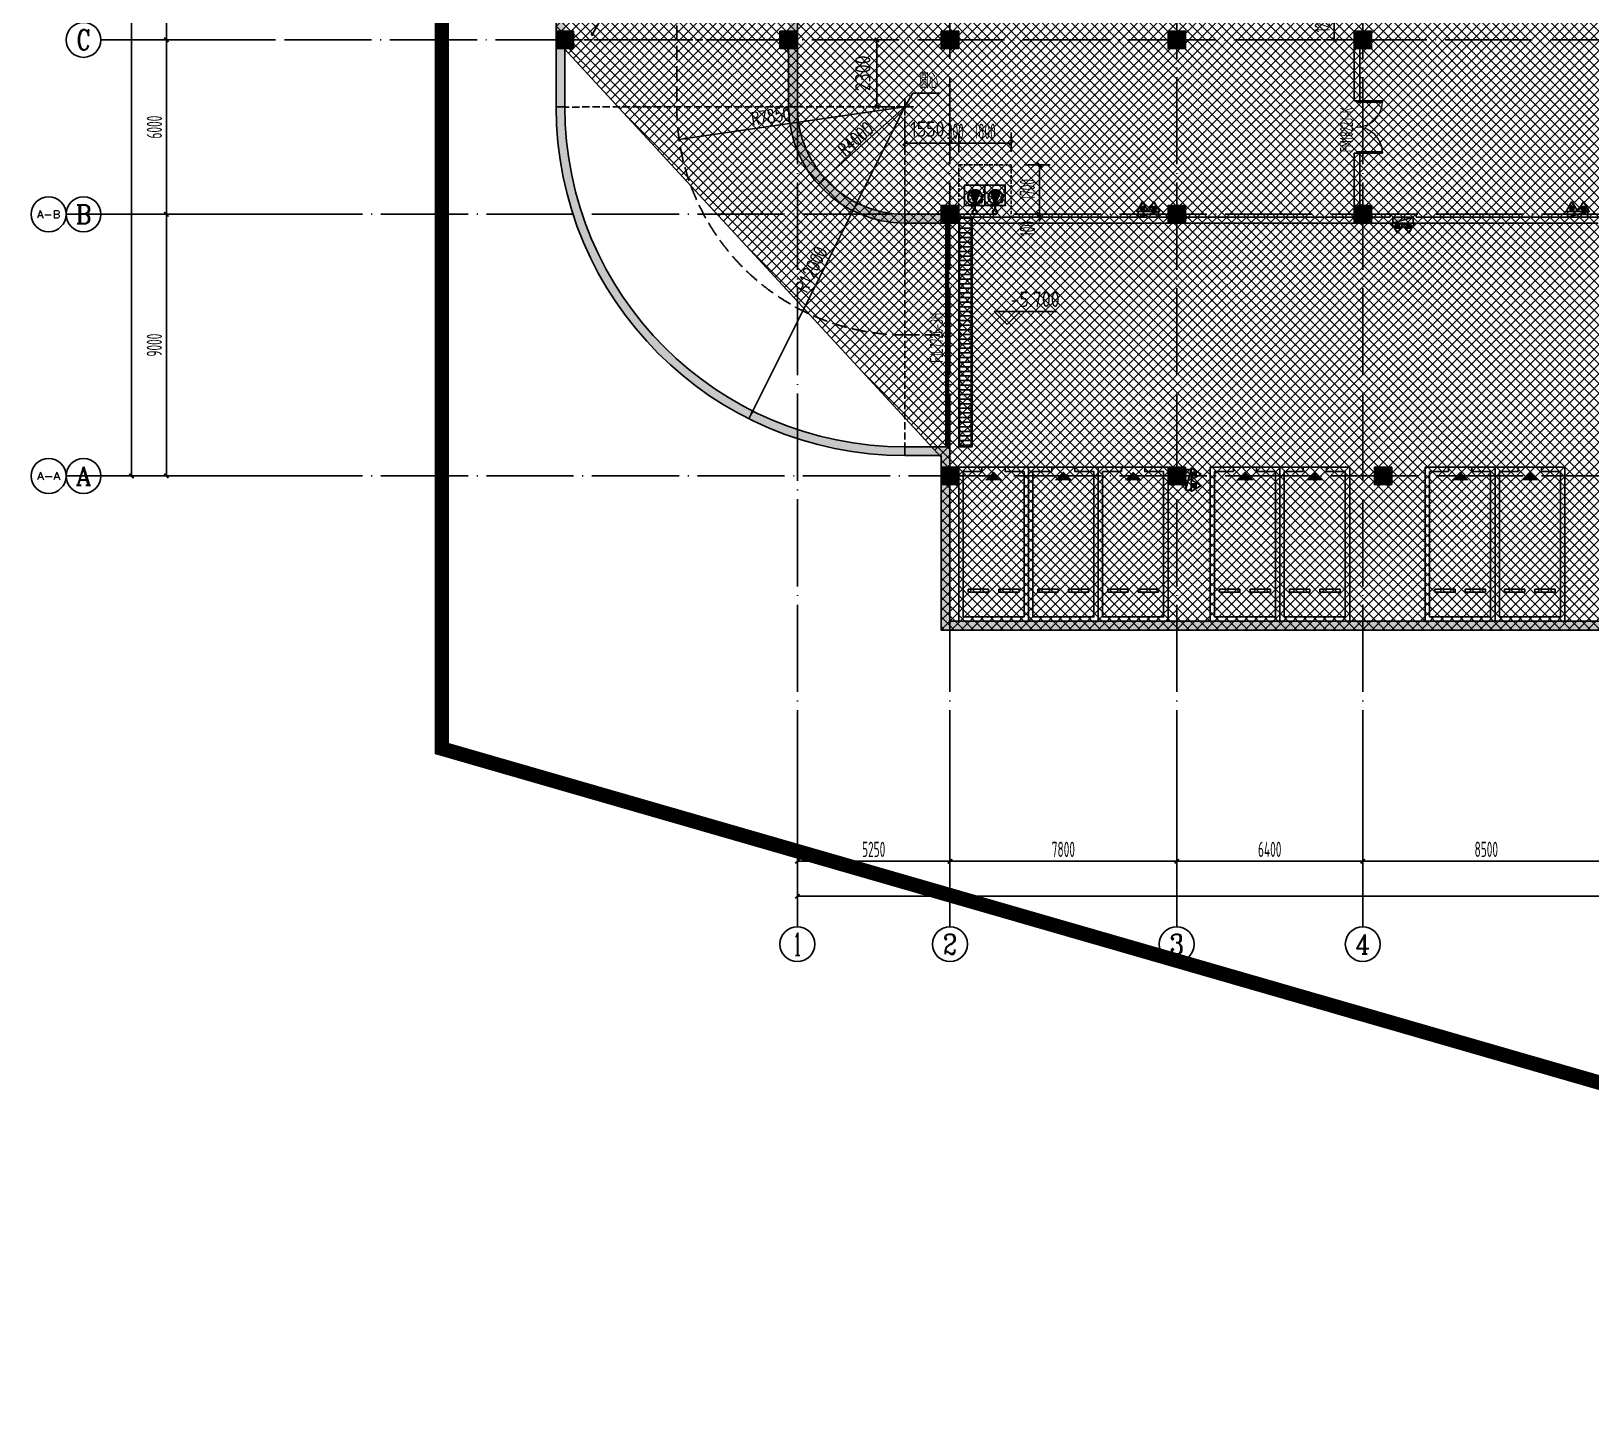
# Model space of a CAD drawing. Extents: x -473190 to 2138458, y -81875 to 2633646.
# Drawn here: x 423429 to 477083, y -80796 to -33508 of the extents above; entities that cross this region are included whole.
import ezdxf
from ezdxf.enums import TextEntityAlignment as Align

# ---------------------------------------------------------------- set-up
doc = ezdxf.new("R2010")
doc.units = 0
doc.header["$LTSCALE"] = 1000
for name, pattern in [('ACAD_ISO05W100', [34, 24, -3, 0.5, -3, 0.5, -3]), ('DASH', [0.35, 0.25, -0.1]), ('DOTE', [2.42, 2, -0.2, 0.02, -0.2]), ('排水', [1.1, 1, -0.1])]:
    doc.linetypes.add(name, pattern=pattern)
for name, color, linetype in [('00-停车位', 67, 'Continuous'), ('03小品', 2, 'Continuous'), ('A-COLUMN', 2, 'Continuous'), ('A-REDLINE', 1, 'ACAD_ISO05W100'), ('A-WALL', 2, 'Continuous'), ('A-WINDOW', 4, 'Continuous'), ('AXIS', 3, 'Continuous'), ('AXIS_TEXT', 7, 'Continuous'), ('DIM_ELEV', 3, 'Continuous'), ('DIM_LEAD', 3, 'Continuous'), ('DOOR_FIRE', 4, 'Continuous'), ('DOOR_FIRE_TEXT', 7, 'Continuous'), ('DOTE', 1, 'DOTE'), ('PROMPT', 1, 'Continuous'), ('PUB_DIM', 3, 'Continuous'), ('PUB_HATCH', 8, 'Continuous'), ('PUB_TEXT', 7, 'Continuous'), ('RF-QT', 30, 'Continuous'), ('W-EQUIP_消火栓', 7, 'Continuous'), ('W-EQUIP_灭火器', 7, 'Continuous'), ('排水', 4, 'Continuous'), ('集水坑', 4, 'Continuous'), ('雨棚投影', 147, 'Continuous')]:
    doc.layers.add(name, color=color, linetype=linetype)
doc.layers.add('GPS-污水', color=2, linetype='排水', lineweight=40)
doc.styles.add('8B2_02', font='tssdeng.shx', dxfattribs={"width": 0.6, "bigfont": 'TSSDCHN.shx'})
doc.styles.add('_TCH_AXIS', font='COMPLEX', dxfattribs={"bigfont": 'GBCBIG'})
doc.styles.add('_TCH_DIM', font='SIMPLEX', dxfattribs={"bigfont": 'GBCBIG'})
doc.styles.add('_TCH_DIM_T3', font='tssdeng.shx', dxfattribs={"width": 0.564706, "bigfont": '@@@tssdchn.shx'})
doc.styles.add('_TCH_WINDOW', font='tssdeng.shx', dxfattribs={"width": 0.8, "height": 3.5, "bigfont": 'tssdchn.shx'})
doc.styles.add('COMPLEX', font='COMPLEX.shx', dxfattribs={"width": 0.65})
doc.styles.get("Standard").update_dxf_attribs({"font": 'gbenor.shx', "bigfont": 'gbcbig.shx'})
doc.styles.add('STANDARD_T3', font='gbenor.shx', dxfattribs={"bigfont": 'gbcbig.shx'})
doc.dimstyles.new('_TCH_ARCH&&150', dxfattribs={"dimtxt": 525, "dimasz": 150, "dimexe": 375, "dimexo": 450, "dimgap": 150, "dimtad": 1, "dimdec": 0, "dimzin": 0, "dimdsep": 46, "dimtxsty": '_TCH_DIM_T3', "dimblk": 'ARCHTICK', "dimcen": 0.09, "dimclrt": 7, "dimazin": 2, "dimtfac": 1, "dimtdec": 0, "dimtix": 1, "dimtmove": 2, "dimatfit": 3, "dimfxl": 0, "dimtolj": 1, "dimtzin": 0, "dimarcsym": 0})
doc.dimstyles.new('STANDARD&&150', dxfattribs={"dimtxt": 525, "dimasz": 150, "dimexe": 375, "dimexo": 450, "dimgap": 225, "dimtad": 1, "dimdec": 0, "dimzin": 0, "dimdsep": 46, "dimtxsty": 'STANDARD_T3', "dimblk": 'ARCHTICK', "dimcen": 0.09, "dimadec": 0, "dimazin": 0, "dimtfac": 1, "dimtdec": 0, "dimtix": 1, "dimtmove": 2, "dimatfit": 3, "dimfxl": 0, "dimtolj": 1, "dimtzin": 0, "dimarcsym": 0})

# ---------------------------------------------------------------- blocks, each defined once
blk = doc.blocks.new('车位2400x5300')
at = {"layer": '00-停车位', "color": 251}
for p, q in [((-875, -1000), (-175, -1000)), ((-875, -1100), (-875, -1000)), ((-175, -1100), (-175, -1000)), ((175, -1000), (875, -1000)), ((175, -1100), (175, -1000)), ((875, -1100), (875, -1000)), ((-875, -1100), (-175, -1100)), ((175, -1100), (875, -1100)), ((400, -5300), (-400, -5300))]:
    blk.add_line(p, q, dxfattribs=at)
blk.add_lwpolyline([(400, -5150), (400, -5300), (1200, -5300), (1200, 0), (-1200, 0), (-1200, -5300), (-400, -5300), (-400, -5150), (-1050, -5150), (-1050, -150), (1050, -150), (1050, -5150), (400, -5150)], dxfattribs=at)
blk.add_lwpolyline([(0, -5150, 0, 600, 0), (0, -4850, 600, 600, 0)], format="xyseb", dxfattribs=at)
blk = doc.blocks.new('坡道')
at = {"layer": '雨棚投影', "linetype": 'DASH', "lineweight": -3, "ltscale": 2}
blk.add_lwpolyline([(-138368, -493850), (-111768, -493850, 0.414214), (-103918, -486000), (-103918, -484450)], format="xyb", dxfattribs=at)
blk = doc.blocks.new('$SB01_1')
h = blk.add_hatch(color=256)
h.dxf.hatch_style = 1
h.paths.add_polyline_path([(-0.38, -0.32), (0.5, 0), (-0.38, 0.32)])
h.paths.add_polyline_path([(0, 0), (0, 0), (0, 0), (0, 0)], flags=24)
h.paths.add_polyline_path([(0, 0), (0, 0), (0, 0), (0, 0)], flags=24)
h.paths.add_polyline_path([(0, 0), (0, 0), (0, 0), (0, 0)], flags=24)
for p, q in [((0.5, 0), (-0.38, 0.32)), ((-0.38, 0.32), (-0.38, -0.32)), ((0.5, 0), (-0.38, -0.32))]:
    blk.add_line(p, q)
blk.add_circle((0, 0), 0.5)
at = {"flags": 1}
for tag in ['UNIT', 'WHAT', 'SPEC']:
    blk.add_attdef(tag, (0, 0), '', height=0.001, dxfattribs=at)
blk = doc.blocks.new('_ArchTick')
at = {"color": 0, "linetype": 'ByBlock', "const_width": 0.4}
blk.add_lwpolyline([(-0.5, -0.5), (0.5, 0.5)], dxfattribs=at)
blk = doc.blocks.new('*D5204')
at = {"layer": 'Defpoints', "color": 0, "transparency": 16777216}
for p in [(30705, -217168), (31584, -217168), (31584, -218418)]:
    blk.add_point(p, dxfattribs=at)
at = {"layer": 'PUB_DIM', "color": 0, "lineweight": -2, "transparency": 16777216}
for p, q in [((31134, -217168), (30330, -217168)), ((30705, -218418), (30705, -217168)), ((31134, -218418), (30330, -218418))]:
    blk.add_line(p, q, dxfattribs=at)
at = {"layer": 'PUB_DIM', "color": 0, "lineweight": -2, "transparency": 16777216, "xscale": 150, "yscale": 150, "zscale": 150}
for p, rotation in [((30705, -217168), 90), ((30705, -218418), 270)]:
    blk.add_blockref('_ArchTick', p, dxfattribs=dict(at, rotation=rotation))
at = {"layer": 'PUB_DIM', "color": 7, "transparency": 16777216, "insert": (30292, -217793), "char_height": 525, "attachment_point": 5, "rotation": 90, "style": '_TCH_DIM_T3'}
blk.add_mtext('\\A1;1250', dxfattribs=at)
blk = doc.blocks.new('*D5283')
at = {"layer": 'Defpoints', "color": 0, "transparency": 16777216}
for p in [(19584, -224418), (19584, -224518), (20560, -224418)]:
    blk.add_point(p, dxfattribs=at)
at = {"layer": 'PUB_DIM', "color": 0, "lineweight": -2, "transparency": 16777216}
for p, q in [((20560, -224418), (20560, -224268)), ((20034, -224418), (20935, -224418)), ((20034, -224518), (20935, -224518)), ((20560, -224518), (20560, -224418)), ((20560, -224518), (20560, -224668))]:
    blk.add_line(p, q, dxfattribs=at)
at = {"layer": 'PUB_DIM', "color": 0, "lineweight": -2, "transparency": 16777216, "xscale": 150, "yscale": 150, "zscale": 150}
for p, rotation in [((20560, -224418), 270), ((20560, -224518), 90)]:
    blk.add_blockref('_ArchTick', p, dxfattribs=dict(at, rotation=rotation))
at = {"layer": 'PUB_DIM', "color": 7, "transparency": 16777216, "insert": (20148, -224911), "char_height": 525, "attachment_point": 5, "rotation": 90, "style": '_TCH_DIM_T3'}
blk.add_mtext('\\A1;100', dxfattribs=at)
blk = doc.blocks.new('*D5284')
at = {"layer": 'Defpoints', "color": 0, "transparency": 16777216}
for p in [(19584, -222718), (20560, -222718), (19584, -224418)]:
    blk.add_point(p, dxfattribs=at)
at = {"layer": 'PUB_DIM', "color": 0, "lineweight": -2, "transparency": 16777216}
for p, q in [((20034, -222718), (20935, -222718)), ((20560, -224418), (20560, -222718)), ((20034, -224418), (20935, -224418))]:
    blk.add_line(p, q, dxfattribs=at)
at = {"layer": 'PUB_DIM', "color": 0, "lineweight": -2, "transparency": 16777216, "xscale": 150, "yscale": 150, "zscale": 150}
for p, rotation in [((20560, -222718), 90), ((20560, -224418), 270)]:
    blk.add_blockref('_ArchTick', p, dxfattribs=dict(at, rotation=rotation))
at = {"layer": 'PUB_DIM', "color": 7, "transparency": 16777216, "insert": (20148, -223568), "char_height": 525, "attachment_point": 5, "rotation": 90, "style": '_TCH_DIM_T3'}
blk.add_mtext('\\A1;1700', dxfattribs=at)
blk = doc.blocks.new('*D5285')
at = {"layer": 'Defpoints', "color": 0, "transparency": 16777216}
for p in [(17784, -221974), (17484, -222718), (17784, -222718)]:
    blk.add_point(p, dxfattribs=at)
at = {"layer": 'PUB_DIM', "color": 0, "lineweight": -2, "transparency": 16777216}
for p, q in [((17484, -221974), (17334, -221974)), ((17484, -222268), (17484, -221599)), ((17484, -221974), (17784, -221974)), ((17784, -222268), (17784, -221599)), ((17784, -221974), (17934, -221974))]:
    blk.add_line(p, q, dxfattribs=at)
at = {"layer": 'PUB_DIM', "color": 0, "lineweight": -2, "transparency": 16777216, "xscale": 150, "yscale": 150, "zscale": 150}
blk.add_blockref('_ArchTick', (17484, -221974), dxfattribs=at)
at = {"layer": 'PUB_DIM', "color": 0, "lineweight": -2, "transparency": 16777216, "xscale": 150, "yscale": 150, "zscale": 150, "rotation": 180}
blk.add_blockref('_ArchTick', (17784, -221974), dxfattribs=at)
at = {"layer": 'PUB_DIM', "color": 7, "transparency": 16777216, "insert": (17666, -221561), "char_height": 525, "attachment_point": 5, "style": '_TCH_DIM_T3'}
blk.add_mtext('\\A1;300', dxfattribs=at)
blk = doc.blocks.new('*D5286')
at = {"layer": 'Defpoints', "color": 0, "transparency": 16777216}
for p in [(19584, -221974), (17784, -222718), (19584, -222718)]:
    blk.add_point(p, dxfattribs=at)
at = {"layer": 'PUB_DIM', "color": 0, "lineweight": -2, "transparency": 16777216}
for p, q in [((17784, -222268), (17784, -221599)), ((17784, -221974), (19584, -221974)), ((19584, -222268), (19584, -221599))]:
    blk.add_line(p, q, dxfattribs=at)
at = {"layer": 'PUB_DIM', "color": 0, "lineweight": -2, "transparency": 16777216, "xscale": 150, "yscale": 150, "zscale": 150, "rotation": 180}
blk.add_blockref('_ArchTick', (17784, -221974), dxfattribs=at)
at = {"layer": 'PUB_DIM', "color": 0, "lineweight": -2, "transparency": 16777216, "xscale": 150, "yscale": 150, "zscale": 150}
blk.add_blockref('_ArchTick', (19584, -221974), dxfattribs=at)
at = {"layer": 'PUB_DIM', "color": 7, "transparency": 16777216, "insert": (18684, -221561), "char_height": 525, "attachment_point": 5, "style": '_TCH_DIM_T3'}
blk.add_mtext('\\A1;1800', dxfattribs=at)
blk = doc.blocks.new('_AXISO')
blk.add_circle((0, 0), 0.5)
at = {"layer": 'AXIS_TEXT', "style": 'COMPLEX', "width": 1.041667}
blk.add_attdef('A', text='', height=0.56, dxfattribs=at).set_placement((-0.25, -0.28), (0.25, -0.28), align=Align.FIT)
blk = doc.blocks.new('*D5322')
at = {"layer": 'AXIS', "color": 0, "lineweight": -2, "transparency": 16777216}
for p, q in [((-298298, -3257), (-303173, -3257)), ((-302798, -204257), (-302798, -3257)), ((-298298, -204257), (-303173, -204257))]:
    blk.add_line(p, q, dxfattribs=at)
at = {"layer": 'Defpoints', "color": 0, "transparency": 16777216}
for p in [(-302798, -3257), (-297848, -3257), (-297848, -204257)]:
    blk.add_point(p, dxfattribs=at)
at = {"layer": 'AXIS', "color": 0, "lineweight": -2, "transparency": 16777216, "xscale": 150, "yscale": 150, "zscale": 150}
for p, rotation in [((-302798, -3257), 90), ((-302798, -204257), 270)]:
    blk.add_blockref('_ArchTick', p, dxfattribs=dict(at, rotation=rotation))
at = {"layer": 'AXIS', "color": 7, "transparency": 16777216, "insert": (-303211, -103757), "char_height": 525, "attachment_point": 5, "rotation": 90, "style": '_TCH_DIM_T3'}
blk.add_mtext('\\A1;201000', dxfattribs=at)
blk = doc.blocks.new('*D5323')
at = {"layer": 'AXIS', "color": 0, "lineweight": -2, "transparency": 16777216}
for p, q in [((-298298, -195257), (-301973, -195257)), ((-301598, -204257), (-301598, -195257)), ((-298298, -204257), (-301973, -204257))]:
    blk.add_line(p, q, dxfattribs=at)
at = {"layer": 'Defpoints', "color": 0, "transparency": 16777216}
for p in [(-301598, -195257), (-297848, -195257), (-297848, -204257)]:
    blk.add_point(p, dxfattribs=at)
at = {"layer": 'AXIS', "color": 0, "lineweight": -2, "transparency": 16777216, "xscale": 150, "yscale": 150, "zscale": 150}
for p, rotation in [((-301598, -195257), 90), ((-301598, -204257), 270)]:
    blk.add_blockref('_ArchTick', p, dxfattribs=dict(at, rotation=rotation))
at = {"layer": 'AXIS', "color": 7, "transparency": 16777216, "insert": (-302011, -199757), "char_height": 525, "attachment_point": 5, "rotation": 90, "style": '_TCH_DIM_T3'}
blk.add_mtext('\\A1;9000', dxfattribs=at)
blk = doc.blocks.new('*D5324')
at = {"layer": 'AXIS', "color": 0, "lineweight": -2, "transparency": 16777216}
for p, q in [((-298298, -189257), (-301973, -189257)), ((-301598, -195257), (-301598, -189257)), ((-298298, -195257), (-301973, -195257))]:
    blk.add_line(p, q, dxfattribs=at)
at = {"layer": 'Defpoints', "color": 0, "transparency": 16777216}
for p in [(-301598, -189257), (-297848, -189257), (-297848, -195257)]:
    blk.add_point(p, dxfattribs=at)
at = {"layer": 'AXIS', "color": 0, "lineweight": -2, "transparency": 16777216, "xscale": 150, "yscale": 150, "zscale": 150}
for p, rotation in [((-301598, -189257), 90), ((-301598, -195257), 270)]:
    blk.add_blockref('_ArchTick', p, dxfattribs=dict(at, rotation=rotation))
at = {"layer": 'AXIS', "color": 7, "transparency": 16777216, "insert": (-302011, -192257), "char_height": 525, "attachment_point": 5, "rotation": 90, "style": '_TCH_DIM_T3'}
blk.add_mtext('\\A1;6000', dxfattribs=at)
blk = doc.blocks.new('*D5325')
at = {"layer": 'AXIS', "color": 0, "lineweight": -2, "transparency": 16777216}
for p, q in [((-298298, -183257), (-301973, -183257)), ((-301598, -189257), (-301598, -183257)), ((-298298, -189257), (-301973, -189257))]:
    blk.add_line(p, q, dxfattribs=at)
at = {"layer": 'Defpoints', "color": 0, "transparency": 16777216}
for p in [(-301598, -183257), (-297848, -183257), (-297848, -189257)]:
    blk.add_point(p, dxfattribs=at)
at = {"layer": 'AXIS', "color": 0, "lineweight": -2, "transparency": 16777216, "xscale": 150, "yscale": 150, "zscale": 150}
for p, rotation in [((-301598, -183257), 90), ((-301598, -189257), 270)]:
    blk.add_blockref('_ArchTick', p, dxfattribs=dict(at, rotation=rotation))
at = {"layer": 'AXIS', "color": 7, "transparency": 16777216, "insert": (-302011, -186257), "char_height": 525, "attachment_point": 5, "rotation": 90, "style": '_TCH_DIM_T3'}
blk.add_mtext('\\A1;6000', dxfattribs=at)
blk = doc.blocks.new('*D5365')
at = {"layer": 'AXIS', "color": 0, "lineweight": -2, "transparency": 16777216}
for p, q in [((-279890, -214215), (-279890, -217890)), ((-274640, -214215), (-274640, -217890)), ((-279890, -217515), (-274640, -217515))]:
    blk.add_line(p, q, dxfattribs=at)
at = {"layer": 'Defpoints', "color": 0, "transparency": 16777216}
for p in [(-279890, -213765), (-274640, -213765), (-274640, -217515)]:
    blk.add_point(p, dxfattribs=at)
at = {"layer": 'AXIS', "color": 0, "lineweight": -2, "transparency": 16777216, "xscale": 150, "yscale": 150, "zscale": 150, "rotation": 180}
blk.add_blockref('_ArchTick', (-279890, -217515), dxfattribs=at)
at = {"layer": 'AXIS', "color": 0, "lineweight": -2, "transparency": 16777216, "xscale": 150, "yscale": 150, "zscale": 150}
blk.add_blockref('_ArchTick', (-274640, -217515), dxfattribs=at)
at = {"layer": 'AXIS', "color": 7, "transparency": 16777216, "insert": (-277265, -217103), "char_height": 525, "attachment_point": 5, "style": '_TCH_DIM_T3'}
blk.add_mtext('\\A1;5250', dxfattribs=at)
blk = doc.blocks.new('*D5366')
at = {"layer": 'AXIS', "color": 0, "lineweight": -2, "transparency": 16777216}
for p, q in [((-274640, -214215), (-274640, -217890)), ((-266840, -214215), (-266840, -217890)), ((-274640, -217515), (-266840, -217515))]:
    blk.add_line(p, q, dxfattribs=at)
at = {"layer": 'Defpoints', "color": 0, "transparency": 16777216}
for p in [(-274640, -213765), (-266840, -213765), (-266840, -217515)]:
    blk.add_point(p, dxfattribs=at)
at = {"layer": 'AXIS', "color": 0, "lineweight": -2, "transparency": 16777216, "xscale": 150, "yscale": 150, "zscale": 150, "rotation": 180}
blk.add_blockref('_ArchTick', (-274640, -217515), dxfattribs=at)
at = {"layer": 'AXIS', "color": 0, "lineweight": -2, "transparency": 16777216, "xscale": 150, "yscale": 150, "zscale": 150}
blk.add_blockref('_ArchTick', (-266840, -217515), dxfattribs=at)
at = {"layer": 'AXIS', "color": 7, "transparency": 16777216, "insert": (-270740, -217103), "char_height": 525, "attachment_point": 5, "style": '_TCH_DIM_T3'}
blk.add_mtext('\\A1;7800', dxfattribs=at)
blk = doc.blocks.new('*D5367')
at = {"layer": 'AXIS', "color": 0, "lineweight": -2, "transparency": 16777216}
for p, q in [((-266840, -214215), (-266840, -217890)), ((-260440, -214215), (-260440, -217890)), ((-266840, -217515), (-260440, -217515))]:
    blk.add_line(p, q, dxfattribs=at)
at = {"layer": 'Defpoints', "color": 0, "transparency": 16777216}
for p in [(-266840, -213765), (-260440, -213765), (-260440, -217515)]:
    blk.add_point(p, dxfattribs=at)
at = {"layer": 'AXIS', "color": 0, "lineweight": -2, "transparency": 16777216, "xscale": 150, "yscale": 150, "zscale": 150, "rotation": 180}
blk.add_blockref('_ArchTick', (-266840, -217515), dxfattribs=at)
at = {"layer": 'AXIS', "color": 0, "lineweight": -2, "transparency": 16777216, "xscale": 150, "yscale": 150, "zscale": 150}
blk.add_blockref('_ArchTick', (-260440, -217515), dxfattribs=at)
at = {"layer": 'AXIS', "color": 7, "transparency": 16777216, "insert": (-263640, -217103), "char_height": 525, "attachment_point": 5, "style": '_TCH_DIM_T3'}
blk.add_mtext('\\A1;6400', dxfattribs=at)
blk = doc.blocks.new('*D5368')
at = {"layer": 'AXIS', "color": 0, "lineweight": -2, "transparency": 16777216}
for p, q in [((-260440, -214215), (-260440, -217890)), ((-251940, -214215), (-251940, -217890)), ((-260440, -217515), (-251940, -217515))]:
    blk.add_line(p, q, dxfattribs=at)
at = {"layer": 'Defpoints', "color": 0, "transparency": 16777216}
for p in [(-260440, -213765), (-251940, -213765), (-251940, -217515)]:
    blk.add_point(p, dxfattribs=at)
at = {"layer": 'AXIS', "color": 0, "lineweight": -2, "transparency": 16777216, "xscale": 150, "yscale": 150, "zscale": 150, "rotation": 180}
blk.add_blockref('_ArchTick', (-260440, -217515), dxfattribs=at)
at = {"layer": 'AXIS', "color": 0, "lineweight": -2, "transparency": 16777216, "xscale": 150, "yscale": 150, "zscale": 150}
blk.add_blockref('_ArchTick', (-251940, -217515), dxfattribs=at)
at = {"layer": 'AXIS', "color": 7, "transparency": 16777216, "insert": (-256190, -217103), "char_height": 525, "attachment_point": 5, "style": '_TCH_DIM_T3'}
blk.add_mtext('\\A1;8500', dxfattribs=at)
blk = doc.blocks.new('*D5408')
at = {"layer": 'AXIS', "color": 0, "lineweight": -2, "transparency": 16777216}
for p, q in [((-279890, -214215), (-279890, -219090)), ((-78490, -214215), (-78490, -219090)), ((-279890, -218715), (-78490, -218715))]:
    blk.add_line(p, q, dxfattribs=at)
at = {"layer": 'Defpoints', "color": 0, "transparency": 16777216}
for p in [(-279890, -213765), (-78490, -213765), (-78490, -218715)]:
    blk.add_point(p, dxfattribs=at)
at = {"layer": 'AXIS', "color": 0, "lineweight": -2, "transparency": 16777216, "xscale": 150, "yscale": 150, "zscale": 150, "rotation": 180}
blk.add_blockref('_ArchTick', (-279890, -218715), dxfattribs=at)
at = {"layer": 'AXIS', "color": 0, "lineweight": -2, "transparency": 16777216, "xscale": 150, "yscale": 150, "zscale": 150}
blk.add_blockref('_ArchTick', (-78490, -218715), dxfattribs=at)
at = {"layer": 'AXIS', "color": 7, "transparency": 16777216, "insert": (-179190, -218303), "char_height": 525, "attachment_point": 5, "style": '_TCH_DIM_T3'}
blk.add_mtext('\\A1;201400', dxfattribs=at)
blk = doc.blocks.new('*D5409')
at = {"layer": 'AXIS', "color": 0, "lineweight": -2, "transparency": 16777216}
for p, q in [((-298298, 4193), (-303173, 4193)), ((-302798, -204257), (-302798, 4193)), ((-298298, -204257), (-303173, -204257))]:
    blk.add_line(p, q, dxfattribs=at)
at = {"layer": 'Defpoints', "color": 0, "transparency": 16777216}
for p in [(-302798, 4193), (-297848, 4193), (-297848, -204257)]:
    blk.add_point(p, dxfattribs=at)
at = {"layer": 'AXIS', "color": 0, "lineweight": -2, "transparency": 16777216, "xscale": 150, "yscale": 150, "zscale": 150}
for p, rotation in [((-302798, 4193), 90), ((-302798, -204257), 270)]:
    blk.add_blockref('_ArchTick', p, dxfattribs=dict(at, rotation=rotation))
at = {"layer": 'AXIS', "color": 7, "transparency": 16777216, "insert": (-303211, -100032), "char_height": 525, "attachment_point": 5, "rotation": 90, "style": '_TCH_DIM_T3'}
blk.add_mtext('\\A1;208450', dxfattribs=at)
blk = doc.blocks.new('*D5410')
at = {"layer": 'AXIS', "color": 0, "lineweight": -2, "transparency": 16777216}
for p, q in [((-298298, -195257), (-301973, -195257)), ((-301598, -204257), (-301598, -195257)), ((-298298, -204257), (-301973, -204257))]:
    blk.add_line(p, q, dxfattribs=at)
at = {"layer": 'Defpoints', "color": 0, "transparency": 16777216}
for p in [(-301598, -195257), (-297848, -195257), (-297848, -204257)]:
    blk.add_point(p, dxfattribs=at)
at = {"layer": 'AXIS', "color": 0, "lineweight": -2, "transparency": 16777216, "xscale": 150, "yscale": 150, "zscale": 150}
for p, rotation in [((-301598, -195257), 90), ((-301598, -204257), 270)]:
    blk.add_blockref('_ArchTick', p, dxfattribs=dict(at, rotation=rotation))
at = {"layer": 'AXIS', "color": 7, "transparency": 16777216, "insert": (-302011, -199757), "char_height": 525, "attachment_point": 5, "rotation": 90, "style": '_TCH_DIM_T3'}
blk.add_mtext('\\A1;9000', dxfattribs=at)
blk = doc.blocks.new('*D5411')
at = {"layer": 'AXIS', "color": 0, "lineweight": -2, "transparency": 16777216}
for p, q in [((-298298, -189257), (-301973, -189257)), ((-301598, -195257), (-301598, -189257)), ((-298298, -195257), (-301973, -195257))]:
    blk.add_line(p, q, dxfattribs=at)
at = {"layer": 'Defpoints', "color": 0, "transparency": 16777216}
for p in [(-301598, -189257), (-297848, -189257), (-297848, -195257)]:
    blk.add_point(p, dxfattribs=at)
at = {"layer": 'AXIS', "color": 0, "lineweight": -2, "transparency": 16777216, "xscale": 150, "yscale": 150, "zscale": 150}
for p, rotation in [((-301598, -189257), 90), ((-301598, -195257), 270)]:
    blk.add_blockref('_ArchTick', p, dxfattribs=dict(at, rotation=rotation))
at = {"layer": 'AXIS', "color": 7, "transparency": 16777216, "insert": (-302011, -192257), "char_height": 525, "attachment_point": 5, "rotation": 90, "style": '_TCH_DIM_T3'}
blk.add_mtext('\\A1;6000', dxfattribs=at)
blk = doc.blocks.new('*D5412')
at = {"layer": 'AXIS', "color": 0, "lineweight": -2, "transparency": 16777216}
for p, q in [((-298298, -183257), (-301973, -183257)), ((-301598, -189257), (-301598, -183257)), ((-298298, -189257), (-301973, -189257))]:
    blk.add_line(p, q, dxfattribs=at)
at = {"layer": 'Defpoints', "color": 0, "transparency": 16777216}
for p in [(-301598, -183257), (-297848, -183257), (-297848, -189257)]:
    blk.add_point(p, dxfattribs=at)
at = {"layer": 'AXIS', "color": 0, "lineweight": -2, "transparency": 16777216, "xscale": 150, "yscale": 150, "zscale": 150}
for p, rotation in [((-301598, -183257), 90), ((-301598, -189257), 270)]:
    blk.add_blockref('_ArchTick', p, dxfattribs=dict(at, rotation=rotation))
at = {"layer": 'AXIS', "color": 7, "transparency": 16777216, "insert": (-302011, -186257), "char_height": 525, "attachment_point": 5, "rotation": 90, "style": '_TCH_DIM_T3'}
blk.add_mtext('\\A1;6000', dxfattribs=at)
blk = doc.blocks.new('$TwtSys$00000434')
for p, q in [((-0.5, 0.5), (-0.5, -0.5)), ((-0.5, -0.5), (0.5, 0.5)), ((0.5, 0.5), (-0.5, 0.5)), ((0.5, -0.5), (0.5, 0.5)), ((-0.5, -0.5), (0.5, -0.5))]:
    blk.add_line(p, q)
blk.add_solid([(0.5, -0.5), (0.5, 0.5), (-0.5, -0.5)])
blk = doc.blocks.new('$TwtSys$00000546')
h = blk.add_hatch()
h.set_pattern_fill('ANSI31', color=256, scale=200, style=0)
h.set_pattern_definition([(45, (-38543.802, -6670.83), (-17.67767, 17.67767), [])])
h.paths.add_polyline_path([(-65, 174), (65, 174), (65, 44), (-65, 44)])
for points in [[(0, 344), (-198, 0), (198, 0)], [(-65, 174), (65, 174), (65, 44), (-65, 44)]]:
    blk.add_lwpolyline(points, close=True)
blk = doc.blocks.new('ADFASDF')
h = blk.add_hatch()
h.set_pattern_fill('ANSI37', color=8, scale=150)
h.set_pattern_definition([(45, (0, 0), (-168.3798, 168.3798), []), (135, (0, 0), (-168.3798, -168.3798), [])])
h.paths.add_polyline_path([(521397, 239186), (521397, 224886), (539697, 224886), (539697, 169261), (524947, 169261), (524947, 171211), (527822, 171211), (527922, 176611), (501318, 176611), (501125, 109884), (530547, 109887), (530547, 107449), (538188, 100503), (536147, 98236), (540086, 94690), (517812, 69953), (517812, 59790), (482108, 20136), (405247, 20136), (405247, 26086), (391997, 40436), (391997, 64736), (399997, 64738), (399997, 239186), (409022, 239186)])
blk.add_lwpolyline([(539697, 224886), (539697, 169261), (524947, 169261), (524947, 171211), (527822, 171211), (527922, 176611), (501318, 176611), (501125, 109884), (530547, 109887), (530547, 107449), (538188, 100503), (536147, 98236), (540086, 94690), (517812, 69953), (517812, 59790), (482108, 20136), (405247, 20136), (405247, 26086), (391997, 40436), (391997, 64736), (399997, 64738), (399997, 239186)])
blk = doc.blocks.new('*D3493')
at = {"layer": 'Defpoints', "color": 0, "transparency": 16777216}
for p in [(453487, -36108), (455037, -36108), (455037, -37363)]:
    blk.add_point(p, dxfattribs=at)
at = {"layer": 'PUB_DIM', "color": 0, "lineweight": -2, "transparency": 16777216}
for p, q in [((453487, -36558), (453487, -37738)), ((455037, -36558), (455037, -37738)), ((453487, -37363), (455037, -37363))]:
    blk.add_line(p, q, dxfattribs=at)
at = {"layer": 'PUB_DIM', "color": 0, "lineweight": -2, "transparency": 16777216, "xscale": 150, "yscale": 150, "zscale": 150, "rotation": 180}
blk.add_blockref('_ArchTick', (453487, -37363), dxfattribs=at)
at = {"layer": 'PUB_DIM', "color": 0, "lineweight": -2, "transparency": 16777216, "xscale": 150, "yscale": 150, "zscale": 150}
blk.add_blockref('_ArchTick', (455037, -37363), dxfattribs=at)
at = {"layer": 'PUB_DIM', "color": 0, "transparency": 16777216, "insert": (454262, -36876), "char_height": 525, "attachment_point": 5, "style": 'STANDARD_T3'}
blk.add_mtext('\\A1;1550', dxfattribs=at)
blk = doc.blocks.new('*D3494')
at = {"layer": 'Defpoints', "color": 0, "transparency": 16777216}
for p in [(452525, -33808), (453487, -33808), (453487, -36108)]:
    blk.add_point(p, dxfattribs=at)
at = {"layer": 'PUB_DIM', "color": 0, "lineweight": -2, "transparency": 16777216}
for p, q in [((453037, -33808), (452150, -33808)), ((452525, -36108), (452525, -33808)), ((453037, -36108), (452150, -36108))]:
    blk.add_line(p, q, dxfattribs=at)
at = {"layer": 'PUB_DIM', "color": 0, "lineweight": -2, "transparency": 16777216, "xscale": 150, "yscale": 150, "zscale": 150}
for p, rotation in [((452525, -33808), 90), ((452525, -36108), 270)]:
    blk.add_blockref('_ArchTick', p, dxfattribs=dict(at, rotation=rotation))
at = {"layer": 'PUB_DIM', "color": 0, "transparency": 16777216, "insert": (452037, -34958), "char_height": 525, "attachment_point": 5, "rotation": 90, "style": 'STANDARD_T3'}
blk.add_mtext('\\A1;2300', dxfattribs=at)
blk = doc.blocks.new('$DorLib2D$00000213')
at = {"color": 0, "linetype": 'DASH', "const_width": 0.02}
blk.add_lwpolyline([(0.5, 0), (-0.5, 0)], dxfattribs=at)
blk = doc.blocks.new('$DorLib2D$00000002')
for p, q in [((-0.5, 0), (-0.5, 0.4875)), ((-0.475, 0.4875), (-0.5, 0.4875)), ((-0.475, 0), (-0.475, 0.4875)), ((0.475, 0), (0.475, 0.4875)), ((0.475, 0.4875), (0.5, 0.4875)), ((0.5, 0), (0.5, 0.4875)), ((-0.5, 0), (-0.475, 0)), ((0.5, 0), (0.475, 0))]:
    blk.add_line(p, q)
at = {"lineweight": 13}
for centre, start, end in [((-0.4875, 0), 0, 88.53072), ((0.4875, 0), 91.46928, 180)]:
    blk.add_arc(centre, 0.4875, start, end, dxfattribs=at)
blk = doc.blocks.new('_FZH')
blk.add_lwpolyline([(-0.5, -0.5), (0.5, -0.5), (0.5, 0.5), (-0.5, 0.5)], close=True)
at = {"layer": 'PUB_HATCH'}
blk.add_solid([(-0.5, -0.5), (0.5, -0.5), (-0.5, 0.5), (0.5, 0.5)], dxfattribs=at)
blk = doc.blocks.new('A$C3672542B')
at = {"layer": '03小品'}
h = blk.add_hatch(dxfattribs=at)
h.set_pattern_fill('ANSI31', color=8, scale=100, angle=495, style=0)
h.set_pattern_definition([(180, (-748962.22, 2860549.76), (-1e-13, -158.75), [])])
h.paths.add_polyline_path([(17813.7, -232388.2), (18213.7, -232388.2), (18213.7, -224748.2), (17813.7, -224748.2)])
at = {"layer": '03小品', "color": 4}
blk.add_lwpolyline([(18243.7, -226051.2), (18243.7, -232418.2), (17783.7, -232418.2), (17783.7, -224518.2), (18243.7, -224518.2), (18243.7, -226051.2)], dxfattribs=at)
blk.add_lwpolyline([(18213.7, -226051.2), (18213.7, -232388.2), (17813.7, -232388.2), (17813.7, -224548.2), (18213.7, -224548.2)], close=True, dxfattribs=at)
at = {"layer": 'GPS-污水', "linetype": '排水'}
for p, q in [((18333.7, -224263.2), (18333.7, -224061.4)), ((19033.7, -224263.2), (19033.7, -224061.4))]:
    blk.add_line(p, q, dxfattribs=at)
for centre in [(18333.7, -224338.2), (19033.7, -224338.2)]:
    blk.add_circle(centre, 75, dxfattribs=at)
at = {"layer": '排水', "color": 3, "linetype": 'DASH'}
blk.add_lwpolyline([(34324.2, -218408.7, 0, 0, 0), (33612.3, -217696.8, 160, 0, 0), (33188.1, -217272.6, 0, 0, 0)], format="xyseb", dxfattribs=at)
at = {"layer": '集水坑', "linetype": 'DASH', "ltscale": 0.5}
blk.add_lwpolyline([(17783.7, -222718.2), (19583.7, -222718.2), (19583.7, -224518.2), (17783.7, -224518.2)], close=True, dxfattribs=at)
at = {"layer": '集水坑', "linetype": 'Continuous', "ltscale": 0.5}
for points in [[(18683.7, -223418.2), (17983.7, -223418.2), (17983.7, -224118.2), (18683.7, -224118.2)], [(19383.7, -223418.2), (18683.7, -223418.2), (18683.7, -224118.2), (19383.7, -224118.2)]]:
    blk.add_lwpolyline(points, close=True, dxfattribs=at)
at = {"layer": '集水坑', "linetype": 'DASH', "ltscale": 0.5}
for points in [[(17983.7, -224124.2), (18579.5, -224020.1), (18683.7, -223424.2)], [(18683.7, -224118.2), (19279.5, -224014), (19383.7, -223418.2)]]:
    blk.add_lwpolyline(points, dxfattribs=at)
at = {"layer": 'GPS-污水', "linetype": '排水', "xscale": -480.0000000000002, "yscale": 480.0000000000002, "zscale": 480.0000000000002, "rotation": 86.25353747292927}
for p in [(18347.2, -223821.9, 0), (19047.2, -223821.9, 0)]:
    blk.add_blockref('$SB01_1', p, dxfattribs=at)
at = {"layer": 'PUB_DIM'}
for p1, p2, distance, picture, middle in [((31583.7, -218418.2), (31583.7, -217168.2), 878.7, '*D5204', (30292.5, -217793.2)), ((17783.7, -222718.2), (19583.7, -222718.2), 744.4, '*D5286', (18683.7, -221561.3)), ((19583.7, -224418.2), (19583.7, -222718.2), -976.4, '*D5284', (20147.6, -223568.2))]:
    dim = blk.add_aligned_dim(p1=p1, p2=p2, distance=distance, dimstyle='_TCH_ARCH&&150', dxfattribs=at)
    dim.commit()
    dim.dimension.update_dxf_attribs({"geometry": picture, "text_midpoint": middle})
for base, p1, p2, angle, picture, middle in [((17783.7, -221973.8), (17483.7, -222718.2), (17783.7, -222718.2), 0, '*D5285', (17665.9, -221561.3)), ((20560.1, -224418.2), (19583.7, -224518.2), (19583.7, -224418.2), 90, '*D5283', (20147.6, -224910.5))]:
    dim = blk.add_linear_dim(base=base, p1=p1, p2=p2, angle=angle, dimstyle='_TCH_ARCH&&150', dxfattribs=at)
    dim.commit()
    dim.dimension.update_dxf_attribs({"geometry": picture, "text_midpoint": middle, "dimtype": 161})
blk = doc.blocks.new('A$C4F5A101F')
at = {"layer": 'AXIS'}
for p, q in [((-297848.4, -189257.4), (-303848.4, -189257.4)), ((-297848.4, -195257.4), (-305048.4, -195257.4)), ((-297848.4, -195257.4), (-303848.4, -195257.4)), ((-297848.4, -204257.4), (-305048.4, -204257.4)), ((-297848.4, -204257.4), (-303848.4, -204257.4)), ((-279889.7, -213765.2), (-279889.7, -219765.2)), ((-274639.7, -213765.2), (-274639.7, -219765.2)), ((-266839.7, -213765.2), (-266839.7, -219765.2)), ((-260439.7, -213765.2), (-260439.7, -219765.2))]:
    blk.add_line(p, q, dxfattribs=at)
at = {"layer": 'DOTE', "color": 127, "linetype": 'DOTE', "ltscale": 1.5}
for p, q in [((-279889.7, 16373.7), (-279889.7, -213765.2)), ((-274639.7, 16373.7), (-274639.7, -213765.2)), ((-266839.7, 16373.7), (-266839.7, -213765.2)), ((-260439.7, 16373.7), (-260439.7, -213765.2)), ((-167489.7, -189257.4), (-297848.4, -189257.4))]:
    blk.add_line(p, q, dxfattribs=at)
at = {"layer": 'DOTE', "color": 16, "linetype": 'DOTE', "ltscale": 1.5}
for p, q in [((-297848.4, -195257.4), (-173939.7, -195257.4)), ((-297848.4, -204257.4), (-173939.7, -204257.4))]:
    blk.add_line(p, q, dxfattribs=at)
at = {"layer": 'AXIS'}
ref = blk.add_blockref('_AXISO', (-304448.4, -189257.4), dxfattribs=dict(at, xscale=1200, yscale=1200, zscale=1200))
ref.add_attrib('A', 'C', dxfattribs={"layer": 'AXIS_TEXT', "height": 683.5, "style": '_TCH_AXIS'}).set_placement((-304692.5, -189599.2), (-304204.3, -189599.2), align=Align.FIT)
ref = blk.add_blockref('_AXISO', (-305648.4, -195257.4), dxfattribs=dict(at, xscale=1200, yscale=1200, zscale=1200))
ref.add_attrib('A', 'A-B', dxfattribs={"layer": 'AXIS_TEXT', "height": 261.89, "style": '_TCH_AXIS'}).set_placement((-306047.4, -195388.3), (-305249.3, -195388.3), align=Align.FIT)
ref = blk.add_blockref('_AXISO', (-304448.4, -195257.4), dxfattribs=dict(at, xscale=1200, yscale=1200, zscale=1200))
ref.add_attrib('A', 'B', dxfattribs={"layer": 'AXIS_TEXT', "height": 652.9, "style": '_TCH_AXIS'}).set_placement((-304712.6, -195583.8), (-304184.1, -195583.8), align=Align.FIT)
ref = blk.add_blockref('_AXISO', (-305648.4, -204257.4), dxfattribs=dict(at, xscale=1200, yscale=1200, zscale=1200))
ref.add_attrib('A', 'A-A', dxfattribs={"layer": 'AXIS_TEXT', "height": 258.24, "style": '_TCH_AXIS'}).set_placement((-306048, -204386.5), (-305248.7, -204386.5), align=Align.FIT)
ref = blk.add_blockref('_AXISO', (-304448.4, -204257.4), dxfattribs=dict(at, xscale=1200, yscale=1200, zscale=1200))
ref.add_attrib('A', 'A', dxfattribs={"layer": 'AXIS_TEXT', "height": 637.8, "style": '_TCH_AXIS'}).set_placement((-304721.7, -204576.3), (-304175, -204576.3), align=Align.FIT)
ref = blk.add_blockref('_AXISO', (-279889.7, -220365.2), dxfattribs=dict(at, xscale=1200, yscale=1200, zscale=1200))
ref.add_attrib('A', '1', dxfattribs={"layer": 'AXIS_TEXT', "height": 772.1, "style": '_TCH_AXIS'}).set_placement((-280055.1, -220751.2), (-279724.2, -220751.2), align=Align.FIT)
ref = blk.add_blockref('_AXISO', (-274639.7, -220365.2), dxfattribs=dict(at, xscale=1200, yscale=1200, zscale=1200))
ref.add_attrib('A', '2', dxfattribs={"layer": 'AXIS_TEXT', "height": 698.9, "style": '_TCH_AXIS'}).set_placement((-274872.7, -220714.6), (-274406.7, -220714.6), align=Align.FIT)
ref = blk.add_blockref('_AXISO', (-266839.7, -220365.2), dxfattribs=dict(at, xscale=1200, yscale=1200, zscale=1200))
ref.add_attrib('A', '3', dxfattribs={"layer": 'AXIS_TEXT', "height": 698.9, "style": '_TCH_AXIS'}).set_placement((-267072.7, -220714.6), (-266606.7, -220714.6), align=Align.FIT)
ref = blk.add_blockref('_AXISO', (-260439.7, -220365.2), dxfattribs=dict(at, xscale=1200, yscale=1200, zscale=1200))
ref.add_attrib('A', '4', dxfattribs={"layer": 'AXIS_TEXT', "height": 668.2, "style": '_TCH_AXIS'}).set_placement((-260694.2, -220699.3), (-260185.1, -220699.3), align=Align.FIT)
for p1, p2, distance, picture, middle in [((-297848.4, -204257.4), (-297848.4, 4192.6), 4950, '*D5409', (-303210.9, -100032.4)), ((-297848.4, -204257.4), (-297848.4, -3257.4), 4950, '*D5322', (-303210.9, -103757.4)), ((-297848.4, -189257.4), (-297848.4, -183257.4), 3750, '*D5325', (-302010.9, -186257.4)), ((-297848.4, -189257.4), (-297848.4, -183257.4), 3750, '*D5412', (-302010.9, -186257.4)), ((-297848.4, -195257.4), (-297848.4, -189257.4), 3750, '*D5324', (-302010.9, -192257.4)), ((-297848.4, -195257.4), (-297848.4, -189257.4), 3750, '*D5411', (-302010.9, -192257.4)), ((-297848.4, -204257.4), (-297848.4, -195257.4), 3750, '*D5323', (-302010.9, -199757.4)), ((-297848.4, -204257.4), (-297848.4, -195257.4), 3750, '*D5410', (-302010.9, -199757.4)), ((-279889.7, -213765.2), (-274639.7, -213765.2), -3750, '*D5365', (-277264.7, -217102.7)), ((-279889.7, -213765.2), (-78489.7, -213765.2), -4950, '*D5408', (-179189.7, -218302.7)), ((-274639.7, -213765.2), (-266839.7, -213765.2), -3750, '*D5366', (-270739.7, -217102.7)), ((-266839.7, -213765.2), (-260439.7, -213765.2), -3750, '*D5367', (-263639.7, -217102.7)), ((-260439.7, -213765.2), (-251939.7, -213765.2), -3750, '*D5368', (-256189.7, -217102.7))]:
    dim = blk.add_aligned_dim(p1=p1, p2=p2, distance=distance, dimstyle='_TCH_ARCH&&150', dxfattribs=at)
    dim.commit()
    dim.dimension.update_dxf_attribs({"geometry": picture, "text_midpoint": middle})

msp = doc.modelspace()

# ---------------------------------------------------------------- hatches: boundary and pattern name
at = {"layer": 'PUB_HATCH'}
for points in [[(441487.2, -33507.6), (441787.2, -33507.6), (441787.2, -28107.6), (441487.2, -28107.6)], [(449487.2, -33507.6), (449787.2, -33507.6), (449787.2, -28107.6), (449487.2, -28107.6)], [(441787.2, -34107.6), (441487.2, -34107.6), (441487.2, -36107.6), (441787.2, -36107.6)], [(449787.2, -34107.6), (449487.2, -34107.6), (449487.2, -36107.6), (449787.2, -36107.6)], [(441787.2, -36107.6), (441487.2, -36107.6, 0.4142136), (453487.2, -48107.6), (453487.2, -47807.6, -0.4142136)], [(441787.2, -36107.6), (441487.2, -36107.6, 0.4142136), (453487.2, -48107.6), (453487.2, -47807.6, -0.4142136)], [(449787.2, -36107.6), (449487.2, -36107.6, 0.4142136), (453487.2, -40107.6), (453487.2, -39807.6, -0.4142136)], [(449787.2, -36107.6), (449487.2, -36107.6, 0.4142136), (453487.2, -40107.6), (453487.2, -39807.6, -0.4142136)], [(454737.2, -40107.6), (454737.2, -39807.6), (453487.2, -39807.6), (453487.2, -40107.6)], [(454737.2, -48107.6), (455037.2, -47807.6), (453487.2, -47807.6), (453487.2, -48107.6)], [(454737.2, -48507.6), (455037.2, -48507.6), (455037.2, -47807.6), (454737.2, -48107.6)], [(455037.2, -49107.6), (454737.2, -49107.6), (454737.2, -54107.6), (455037.2, -53807.6)], [(499737.2, -54107.6), (499737.2, -53807.6), (455037.2, -53807.6), (454737.2, -54107.6)]]:
    msp.add_hatch(color=256, dxfattribs=at).paths.add_polyline_path(points)

# ---------------------------------------------------------------- linework, layer by layer
at = {"linetype": 'DASH'}
for points in [[(442087.2, -33807.6), (449187.2, -33807.6)], [(453487.2, -36107.6), (441787.2, -36115.9)], [(453487.2, -36107.6), (453487.2, -47807.6)]]:
    msp.add_lwpolyline(points, dxfattribs=at)
at = {"layer": 'A-REDLINE', "const_width": 500, "flags": 128}
msp.add_lwpolyline([(437553.5, 184610.6), (451649.1, 183236.2), (465777.4, 182253.8), (479927.5, 181664), (494088.5, 181467.4), (569667.9, 181467.4), (645247.3, 181467.4), (652717.3, 181281.3), (660168.7, 180723.4), (667583.2, 179795.1), (674942.2, 178498.7), (682227.5, 176837.5), (689421, 174815.5), (696505, 172437.8), (703461.7, 169710.2), (710274, 166639.6), (716924.9, 163233.6), (723397.9, 159500.5), (729676.9, 155449.8), (658092.8, 76795.5), (586508.7, -1858.7), (514924.6, -80513), (437553.5, -58186.1), (437553.5, 63212.2)], close=True, dxfattribs=at)
at = {"layer": 'A-WALL'}
for p, q in [((441487.2, -34107.6), (441487.2, -36107.6)), ((441787.2, -34107.6), (441787.2, -36107.6)), ((449487.2, -34107.6), (449487.2, -36107.6)), ((449787.2, -34107.6), (449787.2, -36107.6)), ((468937.2, -34107.6), (468937.2, -35907.6)), ((469137.2, -35907.6), (469137.2, -34107.6)), ((468937.2, -35907.6), (469137.2, -35907.6)), ((441787.2, -36107.6), (441487.2, -36107.6)), ((441487.2, -36107.6), (441787.2, -36107.6)), ((449787.2, -36107.6), (449487.2, -36107.6)), ((449487.2, -36107.6), (449787.2, -36107.6)), ((469137.2, -37707.6), (468937.2, -37707.6)), ((468937.2, -37707.6), (468937.2, -39507.6)), ((469137.2, -39507.6), (469137.2, -37707.6)), ((453487.2, -39807.6), (453487.2, -40107.6)), ((453487.2, -40107.6), (453487.2, -39807.6)), ((454737.2, -39807.6), (453487.2, -39807.6)), ((454737.2, -40107.6), (453487.2, -40107.6)), ((455337.2, -39907.6), (462537.2, -39907.6)), ((455337.2, -40107.6), (462537.2, -40107.6)), ((463137.2, -39907.6), (468937.2, -39907.6)), ((463137.2, -40107.6), (468937.2, -40107.6)), ((469537.2, -39907.6), (470175.2, -39907.6)), ((469537.2, -40107.6), (470275.2, -40107.6)), ((470175.2, -39907.6), (470175.2, -39807.6)), ((470175.2, -39807.6), (471075.2, -39807.6)), ((470275.2, -40107.6), (470275.2, -39907.6)), ((470275.2, -39907.6), (470975.2, -39907.6)), ((470975.2, -40107.6), (470975.2, -39907.6)), ((470975.2, -40107.6), (477337.2, -40107.6)), ((471075.2, -39907.6), (471075.2, -39807.6)), ((471075.2, -39907.6), (477337.2, -39907.6)), ((455037.2, -47807.6), (453487.2, -47807.6)), ((453487.2, -47807.6), (453487.2, -48107.6)), ((453487.2, -48107.6), (453487.2, -47807.6)), ((454737.2, -48107.6), (453487.2, -48107.6)), ((454737.2, -48507.6), (454737.2, -48107.6)), ((455037.2, -47807.6), (454837.2, -47807.6)), ((455037.2, -48507.6), (455037.2, -47807.6)), ((454737.2, -54107.6), (454737.2, -49107.6)), ((455037.2, -53807.6), (455037.2, -49107.6)), ((499737.2, -54107.6), (454737.2, -54107.6)), ((499737.2, -53807.6), (455037.2, -53807.6))]:
    msp.add_line(p, q, dxfattribs=at)
for radius in [12000, 12000, 11700, 11700, 4000, 4000, 3700, 3700]:
    msp.add_arc((453487.2, -36107.6), radius, 180, 270, dxfattribs=at)
at = {"layer": 'DIM_ELEV'}
for p, q in [((457002.9, -43602.4), (456552.9, -43152.4)), ((456552.9, -43152.4), (458697.1, -43152.4)), ((457002.9, -43602.4), (457452.9, -43152.4))]:
    msp.add_line(p, q, dxfattribs=at)
at = {"layer": 'DIM_LEAD'}
for p, q in [((442736, -33613.5), (443006.2, -33141.3)), ((453487.2, -36107.6), (453757.4, -35635.4)), ((453487.2, -36332.6), (453487.2, -35882.6)), ((453757.4, -35635.4), (454674.6, -35635.4)), ((453262.2, -36107.6), (453712.2, -36107.6))]:
    msp.add_line(p, q, dxfattribs=at)
at = {"layer": 'DIM_LEAD', "const_width": 60}
msp.add_lwpolyline([(442721.1, -33639.5, 1), (442750.9, -33587.5, 1)], format="xyb", close=True, dxfattribs=at)
at = {"layer": 'PROMPT'}
for p, q in [((455018.2, -53826.6), (455056.2, -53788.6)), ((455018.2, -53788.6), (455056.2, -53826.6))]:
    msp.add_line(p, q, dxfattribs=at)
msp.add_lwpolyline([(455018.2, -53826.6), (455056.2, -53826.6), (455056.2, -53788.6), (455018.2, -53788.6)], close=True, dxfattribs=at)
at = {"layer": 'PUB_DIM'}
for points in [[(453487.2, -36407.6), (453487.2, -36107.6), (453487.2, -35807.6)], [(453487.2, -36107.6), (446014.8, -37186.9), (445717.9, -37229.8)], [(453487.2, -36107.6), (448250.9, -46570.5), (448116.7, -46838.8)], [(453487.2, -36107.6), (450725.6, -38570), (450501.7, -38769.7)], [(453787.2, -36107.6), (453487.2, -36107.6), (453187.2, -36107.6)]]:
    msp.add_lwpolyline(points, dxfattribs=at)
for points in [[(446014.8, -37186.9, 99, 0, 0), (445717.9, -37229.8, 0, 0, 0)], [(450725.6, -38570, 99, 0, 0), (450501.7, -38769.7, 0, 0, 0)], [(448250.9, -46570.5, 99, 0, 0), (448116.7, -46838.8, 0, 0, 0)]]:
    msp.add_lwpolyline(points, format="xyseb", dxfattribs=at)

# ---------------------------------------------------------------- block references
for name, p in [('A$C3672542B', (437553.5, 184610.6)), ('ADFASDF', (49490, -74243.9))]:
    msp.add_blockref(name, p)
at = {"rotation": 270}
msp.add_blockref('坡道', (939487.6, -147875.2), dxfattribs=at)
at = {"layer": '00-停车位', "rotation": 180}
for p in [(456537.2, -53807.6), (458937.2, -53807.6), (461337.2, -53807.6), (465187.2, -53807.6), (467587.2, -53807.6), (472587.2, -53807.6), (474987.2, -53807.6)]:
    msp.add_blockref('车位2400x5300', p, dxfattribs=at)
at = {"layer": 'A-COLUMN', "xscale": 600, "yscale": 600, "zscale": 600, "rotation": 90}
for p in [(441787.2, -33807.6), (449487.2, -33807.6), (455037.2, -33807.6), (462837.2, -33807.6), (469237.2, -33807.6), (455037.2, -39807.6), (462837.2, -39807.6), (469237.2, -39807.6), (455037.2, -48807.6), (462837.2, -48807.6), (469937.2, -48807.6)]:
    msp.add_blockref('_FZH', p, dxfattribs=at)
at = {"layer": 'A-WINDOW'}
ref = msp.add_blockref('$DorLib2D$00000002', (469037.2, -36807.6), dxfattribs=dict(at, xscale=-1800, yscale=-1800, zscale=200, rotation=90))
ref.add_attrib('A', 'FM1822J-K', (468900.2, -37670.3), dxfattribs={"layer": 'DOOR_FIRE_TEXT', "height": 446.25, "rotation": 90, "style": '_TCH_WINDOW', "width": 0.564706})
at = {"layer": 'DOOR_FIRE'}
ref = msp.add_blockref('$DorLib2D$00000213', (454937.2, -43957.6), dxfattribs=dict(at, xscale=-7699.999999998778, yscale=7699.999999998778, zscale=200, rotation=90))
ref.add_attrib('A', 'FJL7726-3H', (454796.8, -44908.3), dxfattribs={"layer": 'DOOR_FIRE_TEXT', "height": 446.25, "rotation": 90, "style": '_TCH_WINDOW', "width": 0.564706})
at = {"layer": 'RF-QT'}
msp.add_blockref('A$C4F5A101F', (729676.9, 155449.8), dxfattribs=at)
at = {"layer": 'W-EQUIP_消火栓', "xscale": 700, "yscale": 200, "zscale": 700}
for p in [(461856.4, -39807.6), (476631.4, -39807.6)]:
    msp.add_blockref('$TwtSys$00000434', p, dxfattribs=at)
at = {"layer": 'W-EQUIP_消火栓', "yscale": 200, "zscale": 700}
for p, xscale, rotation in [((470625.2, -40007.6), 700, 180.0000000000075), ((463237.2, -48941.4), -700, 270)]:
    msp.add_blockref('$TwtSys$00000434', p, dxfattribs=dict(at, xscale=xscale, rotation=rotation))
at = {"layer": 'W-EQUIP_灭火器'}
for p in [(461658, -39707.6), (462054.8, -39707.6), (476433, -39707.6), (476829.8, -39707.6)]:
    msp.add_blockref('$TwtSys$00000546', p, dxfattribs=at)
for p, rotation in [((470426.8, -40107.6), 180.0000000000075), ((470823.6, -40107.6), 180.0000000000075), ((463337.2, -48743), 270), ((463337.2, -49139.8), 270)]:
    msp.add_blockref('$TwtSys$00000546', p, dxfattribs=dict(at, rotation=rotation))

# ---------------------------------------------------------------- texts
at = {"layer": 'PUB_DIM', "color": 7, "style": '_TCH_DIM', "width": 0.705882}
for s, rotation, p in [('R7850', 8.21868, (448229.8, -36748.9)), ('R4000', 41.72109, (451429.8, -37835.5)), ('R12000', 63.41367, (450101, -42529.4))]:
    msp.add_text(s, height=446.25, rotation=rotation, dxfattribs=at).set_placement(p)
at = {"layer": 'PUB_TEXT', "style": '8B2_02', "width": 0.6}
msp.add_text('圆心', height=525, dxfattribs=at).set_placement((453976.4, -35477.9))
at = {"layer": 'PUB_TEXT'}
msp.add_text('-5.700', height=525, dxfattribs=at).set_placement((457120.6, -42994.9))

# ---------------------------------------------------------------- dimensions: what is measured, and where the dimension line sits
at = {"layer": 'PUB_DIM'}
for p2, distance, picture, middle in [((453487.2, -33807.6), 962.4, '*D3494', (452037.4, -34957.6)), ((455037.2, -36107.6), -1255.6, '*D3493', (454262.2, -36875.8))]:
    dim = msp.add_aligned_dim(p1=(453487.2, -36107.6), p2=p2, distance=distance, dimstyle='STANDARD&&150', dxfattribs=at)
    dim.commit()
    dim.dimension.update_dxf_attribs({"geometry": picture, "text_midpoint": middle})

doc.saveas('drawing.dxf')
